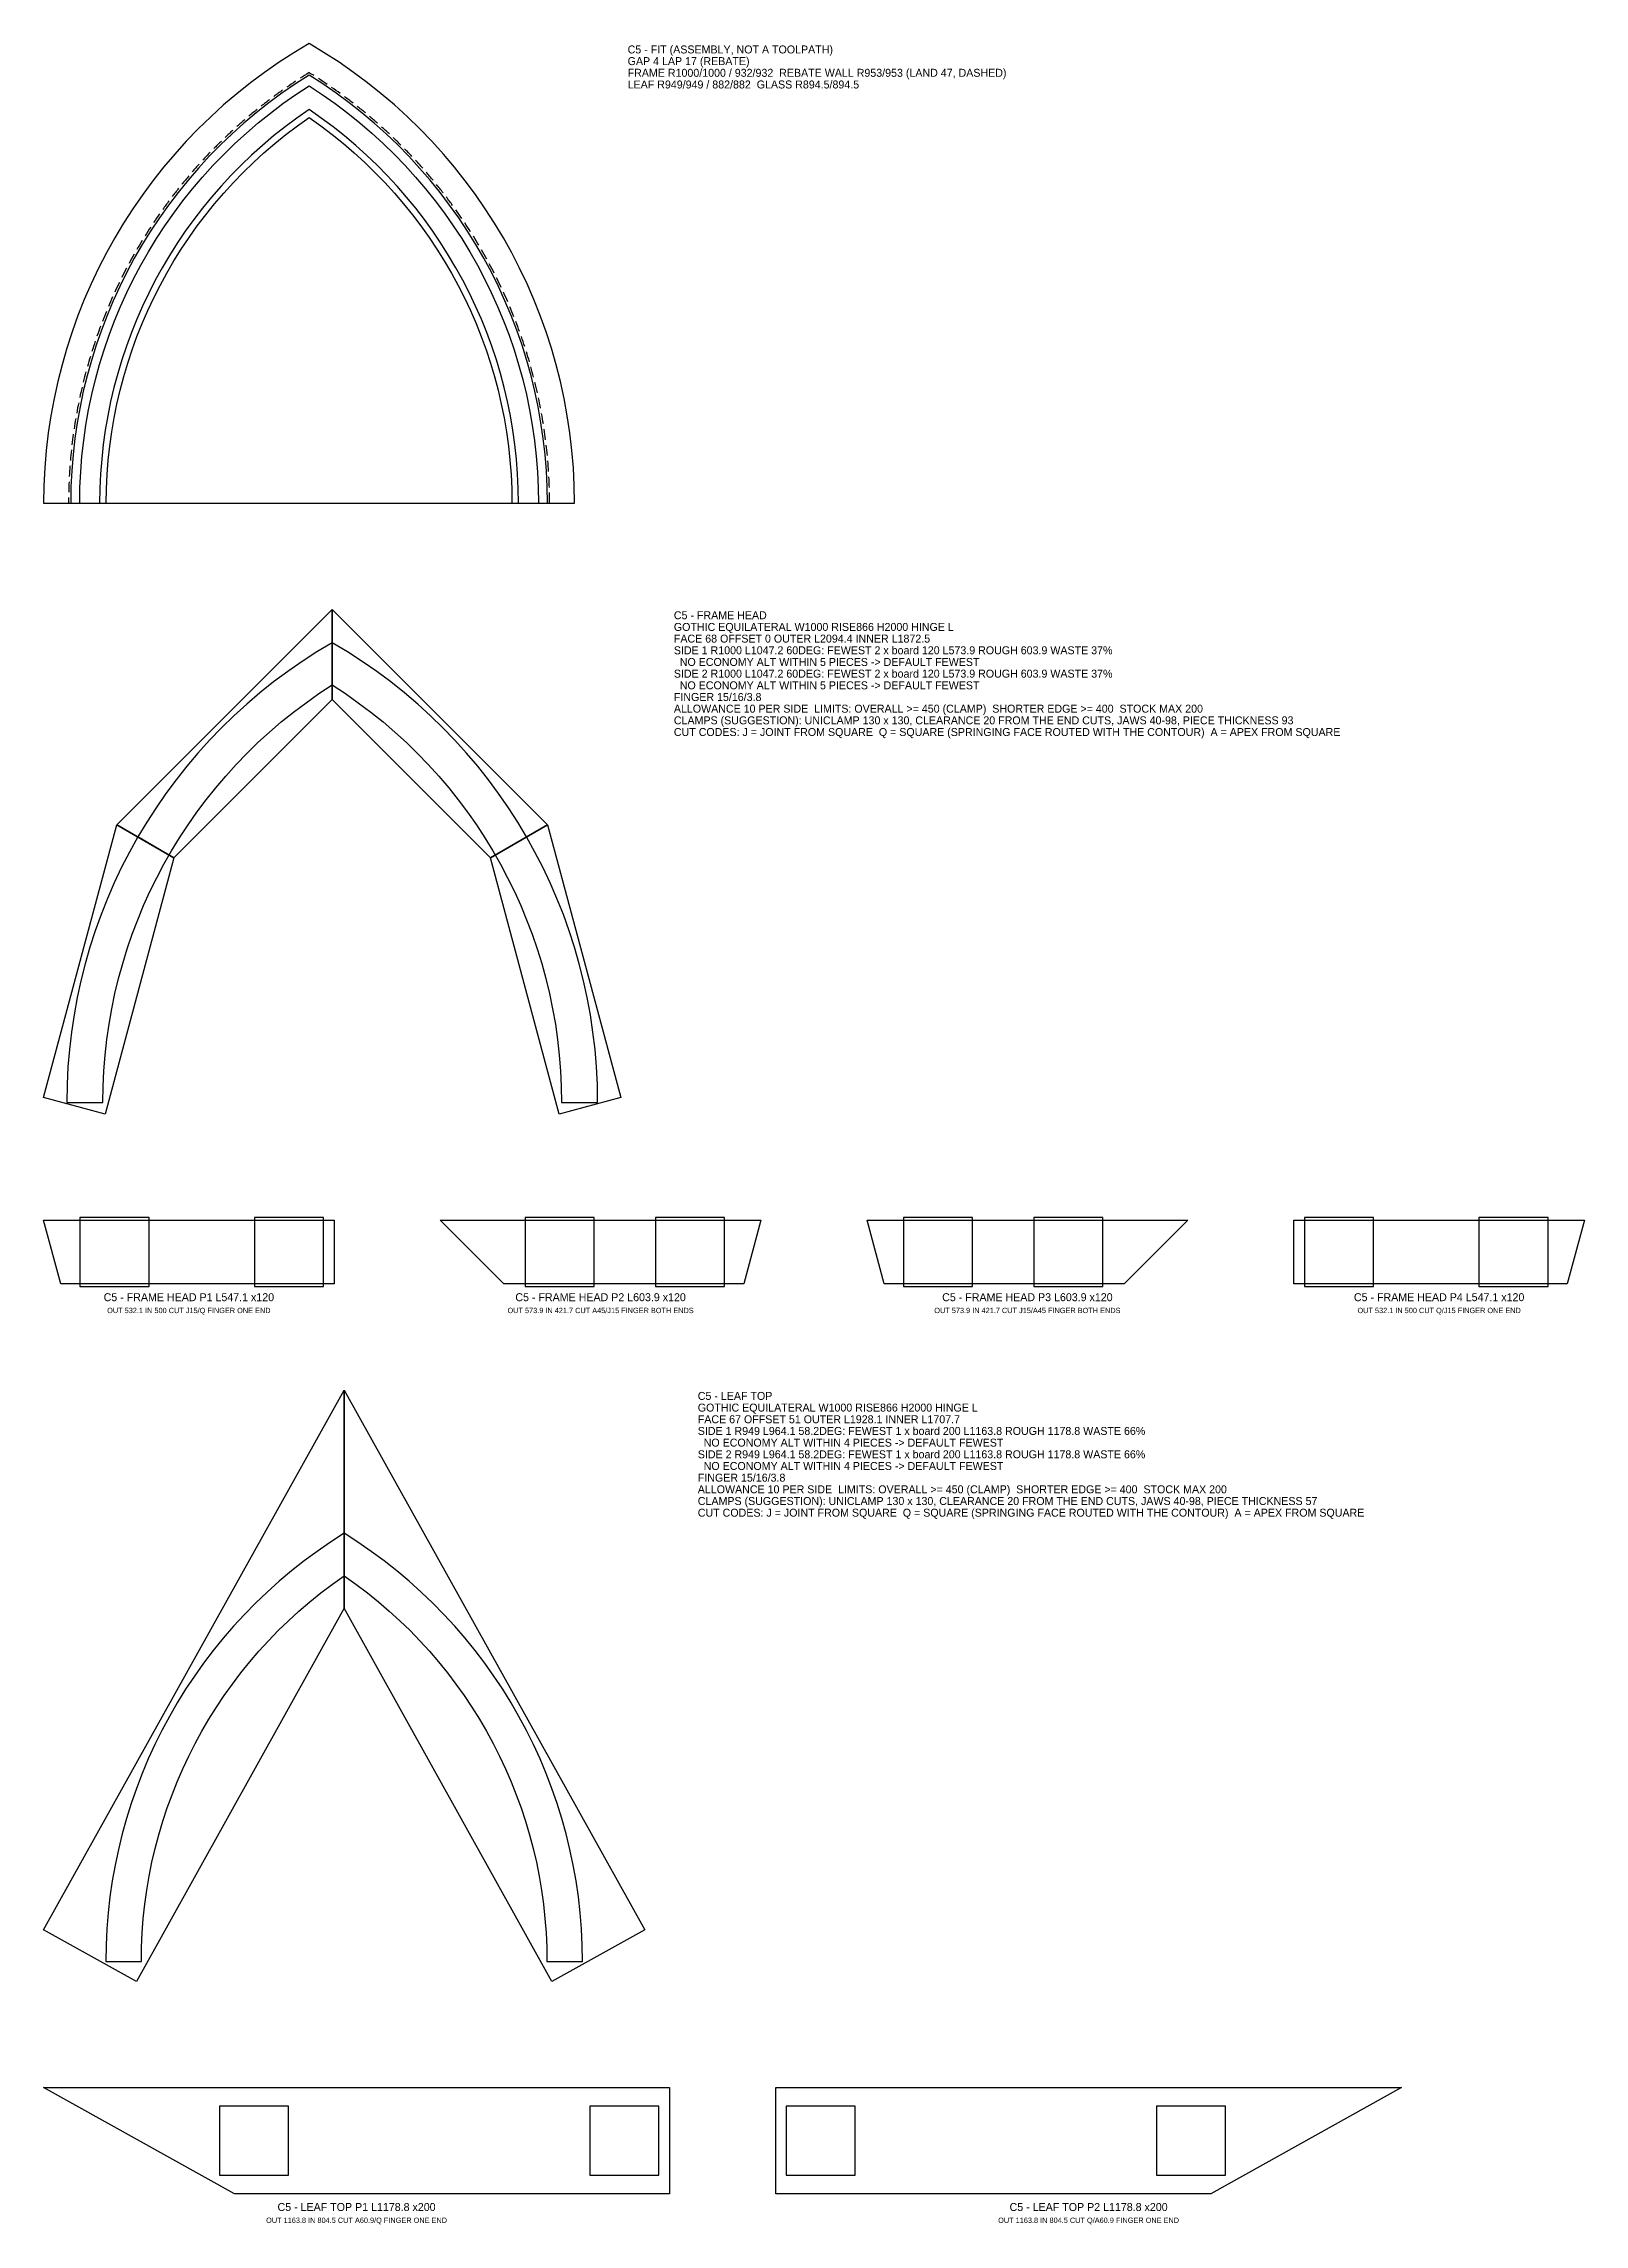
# Model space of a CAD drawing. Extents: x 0 to 2902, y -58 to 4051.
import ezdxf
from ezdxf.enums import TextEntityAlignment as Align

# ---------------------------------------------------------------- set-up
doc = ezdxf.new("R2010")
doc.units = 0
for name, color, linetype in [('ASSEMBLY', 8, 'CONTINUOUS'), ('CLAMPS', 3, 'CONTINUOUS'), ('CONTOUR', 7, 'CONTINUOUS'), ('FINGER', 1, 'CONTINUOUS'), ('FIT', 4, 'CONTINUOUS'), ('PIECES', 5, 'CONTINUOUS'), ('TEXT', 94, 'CONTINUOUS')]:
    doc.layers.add(name, color=color, linetype=linetype)

msp = doc.modelspace()

# ---------------------------------------------------------------- linework, layer by layer
at = {"layer": 'ASSEMBLY'}
for points in [[(543.524119, 2815.30341), (245.310322, 2517.089613), (137.721266, 2579.206184), (543.524119, 2985.009037)], [(841.737915, 2517.089613), (543.524119, 2815.30341), (543.524119, 2985.009037), (949.326971, 2579.206184)], [(245.310322, 2517.089613), (115.911099, 2034.165138), (0, 2065.223424), (137.721266, 2579.206184)], [(971.137138, 2034.165138), (841.737915, 2517.089613), (949.326971, 2579.206184), (1087.048237, 2065.223424)], [(566.060235, 1102.963412), (174.749557, 400), (0, 497.275856), (566.060235, 1514.165138)], [(957.370914, 400), (566.060235, 1102.963412), (566.060235, 1514.165138), (1132.120471, 497.275856)]]:
    msp.add_lwpolyline(points, close=True, dxfattribs=at)
at = {"layer": 'CLAMPS'}
for points in [[(68.493649, 1709.165138), (198.493649, 1709.165138), (198.493649, 1839.165138), (68.493649, 1839.165138)], [(397.114109, 1709.165138), (527.114109, 1709.165138), (527.114109, 1839.165138), (397.114109, 1839.165138)], [(907.114109, 1709.165138), (1037.114109, 1709.165138), (1037.114109, 1839.165138), (907.114109, 1839.165138)], [(1152.512358, 1709.165138), (1282.512358, 1709.165138), (1282.512358, 1839.165138), (1152.512358, 1839.165138)], [(1619.499656, 1709.165138), (1749.499656, 1709.165138), (1749.499656, 1839.165138), (1619.499656, 1839.165138)], [(1864.897906, 1709.165138), (1994.897906, 1709.165138), (1994.897906, 1839.165138), (1864.897906, 1839.165138)], [(2374.897906, 1709.165138), (2504.897906, 1709.165138), (2504.897906, 1839.165138), (2374.897906, 1839.165138)], [(2703.518366, 1709.165138), (2833.518366, 1709.165138), (2833.518366, 1839.165138), (2703.518366, 1839.165138)], [(331.411444, 35), (461.411444, 35), (461.411444, 165), (331.411444, 165)], [(1028.82473, 35), (1158.82473, 35), (1158.82473, 165), (1028.82473, 165)], [(1398.82473, 35), (1528.82473, 35), (1528.82473, 165), (1398.82473, 165)], [(2096.238017, 35), (2226.238017, 35), (2226.238017, 165), (2096.238017, 165)]]:
    msp.add_lwpolyline(points, close=True, dxfattribs=at)
at = {"layer": 'CONTOUR'}
for points in [[(1043.524119, 2056.240663, 0.267949), (543.524119, 2922.266067, 0.267949), (43.524119, 2056.240663), (111.524119, 2056.240663, -0.25655), (543.524119, 2842.767204, -0.25655), (975.524119, 2056.240663)], [(1015.060235, 437.679848, 0.259576), (566.060235, 1244.278261, 0.259576), (117.060235, 437.679848), (184.060235, 437.679848, -0.246855), (566.060235, 1164.263635, -0.246855), (948.060235, 437.679848)]]:
    msp.add_lwpolyline(points, format="xyb", close=True, dxfattribs=at)
at = {"layer": 'FINGER'}
for points in [[(543.524119, 2842.767204), (543.524119, 2922.266067)], [(236.388442, 2522.240663), (177.498715, 2556.240663)], [(850.659795, 2522.240663), (909.549522, 2556.240663)], [(566.060235, 1164.263635), (566.060235, 1244.278261)]]:
    msp.add_lwpolyline(points, dxfattribs=at)
at = {"layer": 'FIT'}
for points in [[(1000, 3185.009037, 0.267949), (500, 4051.034441, 0.267949), (0, 3185.009037), (68, 3185.009037, -0.25655), (500, 3971.535578, -0.25655), (932, 3185.009037)], [(949, 3185.009037, 0.259576), (500, 3991.60745, 0.259576), (51, 3185.009037), (118, 3185.009037, -0.246855), (500, 3911.592824, -0.246855), (882, 3185.009037)], [(894.5, 3185.009037, 0.249399), (500, 3926.716695, 0.249399), (105.5, 3185.009037)]]:
    msp.add_lwpolyline(points, format="xyb", close=True, dxfattribs=at)
for points in [[(500, 3996.309844, 0.005247), (483.085103, 3985.638782)], [(509.003963, 3990.691335, 0.002784), (500, 3996.309844)], [(425.723719, 3945.545528, 0.005247), (409.890458, 3933.32697)], [(449.945622, 3963.243694, 0.005247), (433.735634, 3951.529532)], [(474.712563, 3980.170724, 0.005247), (458.141911, 3968.972564)], [(534.110101, 3974.271605, 0.005247), (517.429955, 3985.306008)], [(558.686999, 3957.06981, 0.005247), (542.362418, 3968.623743)], [(582.710306, 3939.102996, 0.005247), (566.757465, 3951.16501)], [(379.010467, 3907.906678, 0.005247), (363.977336, 3894.716139)], [(402.070855, 3927.093761, 0.005247), (386.630009, 3914.382916)], [(606.156218, 3920.388966, 0.005247), (590.590924, 3932.947109)], [(629.001501, 3900.946263, 0.005247), (613.839179, 3913.988092)], [(334.757907, 3867.40332, 0.005247), (320.584477, 3853.293069)], [(356.565404, 3888.003291, 0.005247), (341.954885, 3874.346129)], [(651.22352, 3880.794153, 0.005247), (636.479193, 3894.306744)], [(672.800255, 3859.952603, 0.005247), (658.488532, 3873.922568)], [(293.141394, 3824.195951, 0.005247), (279.883826, 3809.221899)], [(313.609585, 3846.12718, 0.005247), (299.887288, 3831.57782)], [(693.710326, 3838.442265, 0.005247), (679.845389, 3852.855761)], [(713.933013, 3816.284454, 0.005247), (700.528601, 3831.127199)], [(273.373614, 3801.631364, 0.005247), (260.593913, 3786.247458)], [(733.448279, 3793.501126, 0.005247), (720.517674, 3808.758411)], [(752.236786, 3770.114854, 0.005247), (739.7928, 3785.771563)], [(236.016925, 3754.692161, 0.005247), (224.230462, 3738.534667)], [(254.325833, 3778.45578, 0.005247), (242.036662, 3762.677262)], [(770.279917, 3746.148814, 0.005247), (758.334881, 3762.189432)], [(201.687547, 3705.495567, 0.005247), (190.941025, 3688.628511)], [(218.465033, 3730.364054, 0.005247), (207.192955, 3713.843595)], [(787.559794, 3721.626751, 0.005247), (776.125544, 3738.035384)], [(804.059294, 3696.572965, 0.005247), (793.147159, 3713.333354)], [(185.701093, 3680.11134, 0.005247), (175.490775, 3662.914401)], [(819.762067, 3671.012281, 0.005247), (809.382861, 3688.107819)], [(834.652556, 3644.970026, 0.005247), (824.816563, 3662.383773)], [(156.163843, 3627.896765, 0.005247), (147.055742, 3610.091491)], [(170.521511, 3654.236527, 0.005247), (160.857514, 3636.726745)], [(848.716004, 3618.472005, 0.005247), (839.43297, 3636.186706)], [(142.642314, 3601.118156, 0.005247), (134.099135, 3583.035031)], [(861.938477, 3591.544475, 0.005247), (853.217601, 3609.542576)], [(874.306873, 3564.214117, 0.005247), (866.156796, 3582.477785)], [(118.160428, 3546.350937, 0.005247), (110.771919, 3527.766124)], [(129.970324, 3573.927232, 0.005247), (122.000531, 3555.584175)], [(885.808936, 3536.508013, 0.005247), (878.237733, 3555.01915)], [(107.224328, 3518.416596, 0.005247), (100.424425, 3499.608442)], [(896.433269, 3508.453615, 0.005247), (889.448443, 3527.19388)], [(906.169344, 3480.078723, 0.005247), (899.777817, 3499.029546)], [(88.015989, 3461.58482, 0.005247), (82.41292, 3442.386098)], [(97.172862, 3490.151888, 0.005247), (90.968303, 3471.13903)], [(915.007515, 3451.411452, 0.005247), (909.215619, 3470.554055)], [(79.762782, 3432.743699, 0.005247), (74.766757, 3413.378136)], [(922.939024, 3422.480209, 0.005247), (917.752499, 3441.795624)], [(929.956012, 3393.31366, 0.005247), (925.379996, 3412.782748)], [(65.999175, 3374.353853, 0.005247), (62.231481, 3354.712321)], [(72.421419, 3403.657103, 0.005247), (68.037387, 3384.143888)], [(936.051525, 3363.940706, 0.005247), (932.090553, 3383.544176)], [(60.502413, 3344.862985, 0.005247), (57.35479, 3325.112598)], [(941.219524, 3334.390453, 0.005247), (937.87752, 3354.108879)], [(55.93658, 3315.213722, 0.005247), (53.412147, 3295.37405)], [(945.454888, 3304.692181, 0.005247), (942.735164, 3324.506025)], [(948.75342, 3274.875317, 0.005247), (946.658672, 3294.764946)], [(49.614871, 3255.557649, 0.005247), (48.343701, 3235.598454)], [(52.306201, 3285.435441, 0.005247), (50.407458, 3265.526144)], [(951.111852, 3244.969407, 0.005247), (949.644154, 3264.915112)], [(47.865259, 3225.609952, 0.005247), (47.222921, 3205.620637)], [(952.527846, 3215.004083, 0.005247), (951.688653, 3234.986101)], [(953, 3185.009037, 0.005247), (952.790144, 3205.007569)], [(47.059097, 3195.622025, 0.002784), (47, 3185.009037)]]:
    msp.add_lwpolyline(points, format="xyb", dxfattribs=at)
at = {"layer": 'PIECES'}
for points in [[(547.114109, 1714.165138), (32.153903, 1714.165138), (0, 1834.165138), (547.114109, 1834.165138)], [(1318.852104, 1714.165138), (867.114109, 1714.165138), (747.114109, 1834.165138), (1351.006007, 1834.165138)], [(2034.897906, 1714.165138), (1583.15991, 1714.165138), (1551.006007, 1834.165138), (2154.897906, 1834.165138)], [(2869.858112, 1714.165138), (2354.897906, 1714.165138), (2354.897906, 1834.165138), (2902.012015, 1834.165138)], [(1178.82473, 0), (359.286598, 0), (0, 200), (1178.82473, 200)], [(2198.362862, 0), (1378.82473, 0), (1378.82473, 200), (2557.64946, 200)]]:
    msp.add_lwpolyline(points, close=True, dxfattribs=at)

# ---------------------------------------------------------------- texts
at = {"layer": 'TEXT'}
for s, p in [('C5 - FIT (ASSEMBLY, NOT A TOOLPATH)', (1100, 4032.534441)), ('GAP 4 LAP 17 (REBATE)', (1100, 4010.534441)), ('FRAME R1000/1000 / 932/932  REBATE WALL R953/953 (LAND 47, DASHED)', (1100, 3988.534441)), ('LEAF R949/949 / 882/882  GLASS R894.5/894.5', (1100, 3966.534441)), ('GOTHIC EQUILATERAL W1000 RISE866 H2000 HINGE L', (1187.048237, 2944.509037)), ('C5 - FRAME HEAD', (1187.048237, 2966.509037)), ('FACE 68 OFFSET 0 OUTER L2094.4 INNER L1872.5', (1187.048237, 2922.509037)), ('SIDE 1 R1000 L1047.2 60DEG: FEWEST 2 x board 120 L573.9 ROUGH 603.9 WASTE 37%', (1187.048237, 2900.509037)), ('  NO ECONOMY ALT WITHIN 5 PIECES -> DEFAULT FEWEST', (1187.048237, 2878.509037)), ('SIDE 2 R1000 L1047.2 60DEG: FEWEST 2 x board 120 L573.9 ROUGH 603.9 WASTE 37%', (1187.048237, 2856.509037)), ('  NO ECONOMY ALT WITHIN 5 PIECES -> DEFAULT FEWEST', (1187.048237, 2834.509037)), ('ALLOWANCE 10 PER SIDE  LIMITS: OVERALL >= 450 (CLAMP)  SHORTER EDGE >= 400  STOCK MAX 200', (1187.048237, 2790.509037)), ('FINGER 15/16/3.8', (1187.048237, 2812.509037)), ('CLAMPS (SUGGESTION): UNICLAMP 130 x 130, CLEARANCE 20 FROM THE END CUTS, JAWS 40-98, PIECE THICKNESS 93', (1187.048237, 2768.509037)), ('CUT CODES: J = JOINT FROM SQUARE  Q = SQUARE (SPRINGING FACE ROUTED WITH THE CONTOUR)  A = APEX FROM SQUARE', (1187.048237, 2746.509037)), ('GOTHIC EQUILATERAL W1000 RISE866 H2000 HINGE L', (1232.120471, 1473.665138)), ('C5 - LEAF TOP', (1232.120471, 1495.665138)), ('SIDE 1 R949 L964.1 58.2DEG: FEWEST 1 x board 200 L1163.8 ROUGH 1178.8 WASTE 66%', (1232.120471, 1429.665138)), ('FACE 67 OFFSET 51 OUTER L1928.1 INNER L1707.7', (1232.120471, 1451.665138)), ('SIDE 2 R949 L964.1 58.2DEG: FEWEST 1 x board 200 L1163.8 ROUGH 1178.8 WASTE 66%', (1232.120471, 1385.665138)), ('  NO ECONOMY ALT WITHIN 4 PIECES -> DEFAULT FEWEST', (1232.120471, 1407.665138)), ('FINGER 15/16/3.8', (1232.120471, 1341.665138)), ('  NO ECONOMY ALT WITHIN 4 PIECES -> DEFAULT FEWEST', (1232.120471, 1363.665138)), ('ALLOWANCE 10 PER SIDE  LIMITS: OVERALL >= 450 (CLAMP)  SHORTER EDGE >= 400  STOCK MAX 200', (1232.120471, 1319.665138)), ('CLAMPS (SUGGESTION): UNICLAMP 130 x 130, CLEARANCE 20 FROM THE END CUTS, JAWS 40-98, PIECE THICKNESS 57', (1232.120471, 1297.665138)), ('CUT CODES: J = JOINT FROM SQUARE  Q = SQUARE (SPRINGING FACE ROUTED WITH THE CONTOUR)  A = APEX FROM SQUARE', (1232.120471, 1275.665138))]:
    msp.add_text(s, height=15, dxfattribs=at).set_placement(p)
for s, height, p in [('C5 - FRAME HEAD P1 L547.1 x120', 15, (273.557055, 1689.165138)), ('C5 - FRAME HEAD P2 L603.9 x120', 15, (1049.060058, 1689.165138)), ('C5 - FRAME HEAD P3 L603.9 x120', 15, (1852.951956, 1689.165138)), ('C5 - FRAME HEAD P4 L547.1 x120', 15, (2628.45496, 1689.165138)), ('OUT 532.1 IN 500 CUT J15/Q FINGER ONE END', 10, (273.557055, 1664.165138)), ('OUT 573.9 IN 421.7 CUT A45/J15 FINGER BOTH ENDS', 10, (1049.060058, 1664.165138)), ('OUT 573.9 IN 421.7 CUT J15/A45 FINGER BOTH ENDS', 10, (1852.951956, 1664.165138)), ('OUT 532.1 IN 500 CUT Q/J15 FINGER ONE END', 10, (2628.45496, 1664.165138)), ('C5 - LEAF TOP P1 L1178.8 x200', 15, (589.412365, -25)), ('C5 - LEAF TOP P2 L1178.8 x200', 15, (1968.237095, -25)), ('OUT 1163.8 IN 804.5 CUT A60.9/Q FINGER ONE END', 10, (589.412365, -50)), ('OUT 1163.8 IN 804.5 CUT Q/A60.9 FINGER ONE END', 10, (1968.237095, -50))]:
    msp.add_text(s, height=height, dxfattribs=at).set_placement(p, align=Align.MIDDLE_CENTER)

doc.saveas('drawing.dxf')
